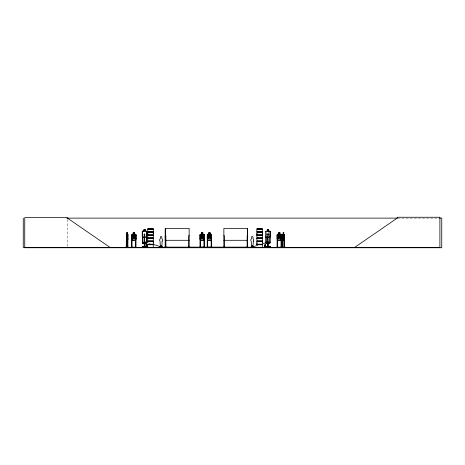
<?xml version="1.0" encoding="UTF-8"?>
<svg xmlns="http://www.w3.org/2000/svg" width="465" height="465" viewBox="0 0 465 465"><rect width="100%" height="100%" fill="white"/><g stroke="black" fill="none" stroke-linecap="round" stroke-linejoin="round"><path stroke-width="0.35" stroke-dasharray="2.33 1.74" d="M266.247 236.098L266.259 231.221M267.695 233.378C265.655 235.464 267.456 235.906 268.003 233.703L269.055 235.151M268.596 232.884L269.194 231.861M269.409 234.441L268.683 235.604L267.317 235.604L266.59 234.441L266.59 231.715M143.58 235.151L144.621 233.703L145.394 235.069M397.93 218.12L438.879 218.12M143.935 234.441L145.295 234.441M267.317 234.441L268.683 234.441L268.683 231.715M143.935 235.604L145.295 235.604M268.299 233.389L269.235 234.97M268.026 233.849L268.026 235.964M267.654 233.849L267.654 235.964M144.638 233.849L144.638 235.964M144.272 233.849L144.272 235.964M67.437 219.55L67.437 246.781M148.097 242.87A145.882 133.926 -19.5 0 1 150.491 243.538"/><path stroke-width="0.7" d="M147.76 234.883L147.76 232.163L153.305 232.163L153.299 234.883L147.76 234.883L147.765 233.523M153.299 242.846L153.299 241.48L147.76 241.48M153.299 233.523L153.299 232.163M262.475 244.206L256.93 244.206L256.936 242.846M262.475 234.883L256.93 234.883L256.936 233.523M262.469 233.523L262.469 232.163M262.469 242.846L262.469 241.48M163.07 247.275L167.51 247.258M245.218 247.275L249.659 247.258M142.86 236.795L142.836 243.067L142.4 243.067L142.447 231.215L142.877 231.221M265.811 236.795L265.788 243.067L266.218 243.067L266.242 236.795M146.94 247.461L147.05 244.654L146.917 246.055M264.876 247.496L265.253 244.654L265.358 246.055M265.12 246.055L265.236 244.654M252.21 246.241L252.297 245.933L252.292 246.241M127.706 240.12L127.951 234.749L127.364 234.244M127.951 238.667L127.77 240.12L126.492 240.12M147.736 247.479L147.173 244.654L146.568 247.461M284.15 240.12L284.377 238.667L284.191 240.12L282.732 240.12L282.743 234.244L282.476 247.275M124.149 247.461L129.892 247.275M264.771 247.461L265.195 244.654L264.533 247.461M284.539 247.49L284.528 235.65L284.225 235.65L284.202 247.496M146.469 247.461L146.975 244.654M264.672 247.461L265.184 244.654M127.776 247.066L127.753 247.496L127.433 234.238M127.951 234.749L127.747 234.244L126.503 234.29M127.654 237.499L127.393 238.667L126.91 238.667L126.91 234.29M264.498 247.461L265.155 244.654L266.056 247.461M126.346 247.496L126.375 234.761L126.492 234.244L126.922 234.244M126.375 234.761L126.55 234.244M161.041 245.973L161.03 246.165M136.03 238.667L135.542 240.074L132.188 240.074L131.752 238.667L131.752 234.784L132.165 234.244L133.159 234.244L133.159 232.785L134.618 232.785L134.571 234.29L135.298 234.779L135.298 237.499L134.571 238.667L133.211 238.667L132.478 237.499L132.478 234.779L133.211 234.29L133.211 232.831L134.571 232.831M146.8 235.616L146.301 237.063L142.877 237.063M204.35 238.673L203.85 240.12L200.427 240.12L199.979 238.673M211.633 238.673L211.133 240.12L207.71 240.12L207.262 238.673L207.309 234.784L207.727 234.244L208.721 234.244L208.721 232.785L210.174 232.785L210.128 234.29L210.86 234.779L210.86 237.499L210.128 238.667L208.768 238.667L208.041 237.499L208.041 234.779L208.768 234.29L208.768 232.831L210.128 232.831M269.851 236.58L270.188 235.616M281.418 238.667L280.93 240.074L277.576 240.074M281.465 238.673L280.965 240.12L277.541 240.12L277.094 238.673L277.14 234.784L277.559 234.244L278.552 234.244L278.552 232.785L280.011 232.785L279.959 234.29L280.691 234.779L280.691 237.499L279.959 238.667L278.599 238.667L277.872 237.499L277.872 234.779L278.599 234.29L278.599 232.831L279.959 232.831M165.185 247.473L165.209 228.449M199.863 247.461L199.904 247.066M283.173 234.29L282.9 247.496M160.146 247.485L159.977 246.531L160.152 247.148M161.907 247.496L161.646 247.49M253.094 247.485L252.815 247.49M253.53 247.485L251.024 247.49M354.528 247.496L397.215 218.12L397.215 217.254L439.896 217.254L439.896 247.496L23.25 247.496L23.25 218.12M159.838 247.496L162.343 247.496M160.268 247.496L160.53 247.485M162.082 247.49L162.198 246.531L162.029 247.148M251.437 247.496L251.699 247.485M253.245 247.49L253.367 246.531L253.193 247.148M66.89 218.12L397.436 218.12M439.57 218.12L441.75 218.12L441.75 247.746L24.75 247.746L24.75 217.562L67.437 217.562L67.437 218.12L110.118 247.496M147.754 228.879L153.311 228.879M256.924 228.879L262.481 228.879M147.765 229.152L153.299 229.152M256.936 229.152L262.469 229.152M145.295 231.233L145.342 229.727L143.888 229.727L143.888 231.181M267.317 231.233L267.27 229.727L268.729 229.727L268.729 231.181M145.295 229.774L143.935 229.774L143.935 231.233M267.317 229.774L268.683 229.774L268.683 231.233M262.475 231.617L256.93 231.617L256.93 228.989L262.481 228.983L262.469 231.617M147.719 231.803L153.345 231.803M256.895 231.803L262.516 231.803M147.719 231.971L153.345 231.971M256.895 231.971L262.516 231.971M126.922 240.12L126.893 232.785L127.41 232.785M283.156 232.785L283.801 232.785M126.864 232.831L127.393 232.831L127.346 234.29M202.845 232.831L201.484 232.831L201.484 234.29L200.758 234.779L200.758 237.499L201.484 238.667L202.845 238.667L203.571 237.499L203.571 234.779L202.845 234.29L202.891 232.785L201.438 232.785L201.438 234.244L200.444 234.244L199.979 234.761L199.996 247.496M283.173 232.831L283.778 232.831M127.305 233.075L126.997 233.075L127.305 233.564M134.618 234.244L135.565 234.244L136.076 234.755L136.076 238.673L135.577 240.12L132.153 240.12L131.705 238.673M202.891 234.244L203.839 234.244L204.35 234.755L204.379 247.275M210.174 234.244L211.122 234.244L211.633 234.755L211.697 247.467M280.011 234.244L280.953 234.244L281.465 234.755L281.528 247.467M282.737 234.244L283.197 234.244M284.423 247.496L284.4 234.755L283.766 234.302M132.188 234.29L135.542 234.29L136.03 234.779L135.983 247.496M211.098 234.29L207.745 234.29L207.309 234.784L207.187 247.496M282.755 234.29L284.144 234.238M126.91 234.779L127.393 234.779M283.173 234.779L283.743 234.831M147.719 235.075L153.345 235.075M256.895 235.075L262.516 235.075M147.719 235.244L153.345 235.244M256.895 235.244L262.516 235.244M126.474 235.65L126.189 247.496M131.676 235.65L132.077 235.65L132.031 247.496M136.03 235.65L135.629 235.65L135.675 247.496M165.209 235.65L165.424 247.496L165.459 228.449L189.156 228.449L189.11 247.496M165.459 235.65L165.86 235.65L165.906 247.496M189.162 235.65L188.755 235.65L188.714 247.496M199.95 235.65L200.351 235.65L200.398 247.496M204.304 235.65L203.903 235.65L203.949 247.496M207.233 235.65L207.634 235.65L207.588 247.496M211.587 235.65L211.186 235.65L211.186 247.496M223.857 235.65L224.264 235.65L224.304 247.496M247.56 235.65L247.159 235.65L247.113 247.496M277.064 235.65L277.466 235.65L277.466 247.496M281.418 235.65L281.017 235.65L281.063 247.496M282.575 235.65L282.883 235.65M266.265 237.063L269.688 237.063M126.91 237.499L127.393 237.499M283.173 237.499L283.737 237.499M147.765 237.987L153.299 237.987L153.299 235.435L147.76 235.435L147.76 238.057L153.311 238.057M262.469 237.987L256.936 237.987L256.936 235.435L262.475 235.435L262.475 238.057M262.481 238.063L256.878 238.121L262.481 238.173M147.754 238.173L153.311 238.173M147.765 238.469L153.299 238.469M256.936 238.469L262.469 238.469M126.329 238.673L126.544 240.12M282.598 238.673L282.784 240.12M126.503 240.074L127.736 240.074M203.815 240.074L200.462 240.074L200.026 238.667L200.026 234.784L200.462 234.29L203.815 234.29L204.304 234.779M211.098 240.074L207.745 240.074L207.309 238.667M282.755 240.074L284.179 240.074M165.459 240.3L189.156 240.3M223.863 240.3L247.56 240.3M262.475 240.934L256.93 240.934L256.93 238.313L262.481 238.295L262.469 240.934M147.719 241.126L153.345 241.126M256.895 241.126L262.516 241.126M147.719 241.294L153.345 241.294M256.895 241.294L262.516 241.294M144.226 241.817L144.476 247.496M267.857 241.817L267.613 247.496M144.476 242.003L144.72 242.003A145.882 133.926 -19.5 0 1 147.62 242.742M268.107 242.003L267.857 242.003A63.455 14.746 -20.2 0 1 262.237 243.927M142.854 242.126L142.854 243.096L142.871 242.126L142.377 242.126L142.377 243.114L146.818 243.114L146.8 231.245L142.232 231.204L142.232 237.133L146.678 237.133L146.678 231.204M146.818 242.126L146.324 242.126L146.324 243.114L146.37 231.245M266.253 242.126L265.759 242.126L265.759 243.114L270.206 243.114L270.188 231.245L265.62 231.204L265.62 237.133L270.06 237.133L270.06 231.204M269.712 242.126L270.206 242.126M267.857 242.248L267.799 243.486L268.171 243.486M142.871 242.87L146.324 242.87M266.253 242.87L269.712 242.87M144.412 243.486L144.784 243.486M147.76 244.206L153.305 244.206L153.305 241.48M147.719 244.392L153.345 244.392A145.882 133.926 -19.5 0 1 161.768 247.304M256.895 244.392L262.516 244.392M147.719 244.561L153.345 244.561M256.895 244.561L262.516 244.561M147.76 244.753L153.305 244.753L153.305 247.38L147.754 247.38M256.93 244.753L262.475 244.753M144.237 246.514L144.673 246.514M267.625 246.514L268.055 246.514M146.946 246.636L142.255 246.653L142.255 247.496M265.637 246.636L270.328 246.653L270.328 247.496M146.946 246.758L142.255 246.741L142.499 247.496M270.328 246.758L265.637 246.758L265.887 247.496L265.376 244.654L265.55 247.461M160.594 247.025L161.582 247.025M251.757 247.025L252.745 247.025M126.154 247.066L126.492 247.496L126.393 234.784M127.892 247.066L127.544 247.496M131.63 247.066L132.124 247.066L132.124 247.496M159.977 247.148L162.198 247.148M251.141 247.148L253.367 247.148M281.465 247.066L280.97 247.066L280.97 247.496M282.54 247.066L282.918 247.066M284.185 247.066L284.568 247.066M132.124 247.188L135.582 247.188M200.398 247.188L203.856 247.188M207.681 247.188L211.139 247.188M264.876 247.252L270.804 247.496M277.512 247.188L286.51 247.275M147.765 247.304L153.299 247.304M256.936 247.304L262.469 247.304M189.261 247.461L189.203 247.066M265.829 231.215L266.259 231.221M251.263 247.485L251.141 246.531L251.315 247.148M256.883 247.467L262.481 247.386L262.469 244.753M247.665 247.461L247.607 247.066M136.135 247.467L135.582 247.066L135.582 247.496M281.418 234.779L280.93 234.29L277.576 234.29L277.14 234.784L277.064 247.496L277.018 247.066L277.512 247.066L277.512 247.496M269.671 231.181L270.188 231.698M146.289 231.181L146.8 231.698M283.737 234.29L284.034 234.779L283.737 238.667L283.173 238.667L282.877 237.499M147.853 247.461L147.202 244.654L147.818 247.461M265.399 244.654L266.021 247.461M265.358 244.654L265.573 246.055M147.155 246.055L147.097 244.654L147.475 246.758M147.12 244.654L147.347 247.461M284.353 234.749L284.342 247.496M283.755 232.785L283.731 240.12M283.197 232.785L283.173 240.12M282.755 247.066L282.761 247.496M282.714 235.65L282.703 247.496M281.372 247.066L281.372 247.496M270.084 246.758L270.084 247.496M269.752 236.825L269.712 243.114M268.352 247.496L268.026 236.673M267.84 241.817L267.857 247.496M267.654 236.673L267.631 247.496M266.236 242.126L266.253 243.114M262.469 234.883L262.475 232.163L256.93 232.163L256.93 234.883M262.475 242.846L262.475 241.48L256.93 241.48L256.93 244.206M252.594 247.148L252.594 245.851L251.914 245.851L251.914 247.148M248.194 247.496L248.194 247.13L164.674 247.13L164.674 247.496M247.514 247.496L247.56 228.449L223.863 228.449L223.903 247.496M247.363 228.449L247.357 247.496M247.206 247.066L247.206 247.496M224.211 247.066L224.211 247.496M223.81 247.066L223.828 247.496M211.139 247.066L211.139 247.496M207.681 247.066L207.681 247.496M207.28 247.066L207.28 247.496M204.257 247.066L204.257 247.496M203.856 247.066L203.856 247.496M188.807 247.066L188.802 247.496M165.813 247.066L165.813 247.496M165.534 247.13L165.534 247.496M161.431 247.148L161.431 245.851L160.751 245.851L160.751 247.148M147.173 247.496L147.405 247.27L141.494 247.496M146.696 246.758L146.696 247.496M144.97 247.496L144.952 241.817L144.72 247.496M144.638 236.673L144.673 247.252M144.272 236.673L144.226 247.496M142.476 231.721L142.476 235.604M142.43 231.704L142.43 235.616M131.723 247.066L131.723 247.496M131.705 234.761L131.63 247.496M127.881 234.755L127.869 247.496M127.567 239.83L127.555 247.496M127.364 232.785L127.416 240.12M126.846 232.785L126.864 234.29M126.271 247.066L126.271 247.496M257.575 245.415A63.455 14.746 -20.2 0 1 253.884 246.52M162.134 241.114L161.832 246.828L160.349 246.828L160.041 241.114A1.482 1.482 0 0 1 160.349 238.783L160.349 237.185A0.738 0.738 0 0 1 161.088 236.447A0.738 0.738 0 0 1 161.832 237.185L161.832 238.783A1.482 1.482 0 0 1 162.134 241.114M253.303 241.114L252.995 246.828L251.513 246.828L251.205 241.114A1.482 1.482 0 0 1 251.513 238.783L251.513 237.185A0.738 0.738 0 0 1 252.257 236.447A0.738 0.738 0 0 1 252.995 237.185L252.995 238.783A1.482 1.482 0 0 1 253.303 241.114M135.164 238.121L134.699 238.167L133.897 236.761C133.345 238.964 131.549 238.528 133.583 236.441C131.653 234.767 133.374 233.895 133.874 236.11C134.42 234.011 136.164 234.453 134.187 236.447L135.164 238.121M203.443 238.121L202.943 238.127L202.17 236.761C201.618 238.964 199.822 238.528 201.862 236.441C199.927 234.767 201.647 233.895 202.147 236.11C202.699 234.011 204.437 234.453 202.461 236.447L203.443 238.121M210.726 238.121L210.227 238.127L209.453 236.761C208.901 238.964 207.105 238.528 209.145 236.441C207.21 234.767 208.93 233.895 209.43 236.11C209.982 234.011 211.72 234.453 209.744 236.447L210.726 238.121M280.558 238.121L280.087 238.167L279.285 236.761C278.733 238.964 276.937 238.528 278.977 236.441C277.047 234.767 278.768 233.895 279.262 236.11C279.814 234.011 281.552 234.453 279.575 236.447L280.558 238.121M153.311 228.989L147.754 228.983L147.765 231.617L153.305 231.617L153.305 228.989M145.051 230.018L144.179 230.018L144.179 230.501L145.051 230.501L145.051 230.018M268.439 230.018L267.561 230.018L267.561 230.501L268.439 230.501L268.439 230.018M134.327 233.075L133.455 233.075L133.455 233.564L134.327 233.564L134.327 233.075M202.601 233.075L201.729 233.075L201.729 233.564L202.601 233.564L202.601 233.075M209.884 233.075L209.012 233.075L209.012 233.564L209.884 233.564L209.884 233.075M279.715 233.075L278.843 233.075L278.843 233.564L279.715 233.564L279.715 233.075M283.633 233.075L283.272 233.564L283.633 233.075M134.571 234.779L133.211 234.779L133.211 237.499L134.571 237.499L134.571 234.779M202.845 234.779L201.484 234.779L201.484 237.499L202.845 237.499L202.845 234.779M210.128 234.779L208.768 234.779L208.768 237.499L210.128 237.499L210.128 234.779M279.959 234.779L278.599 234.779L278.599 237.499L279.959 237.499L279.959 234.779M153.311 238.301L147.754 238.313L147.765 240.934L153.305 240.934L153.305 238.313"/></g></svg>
